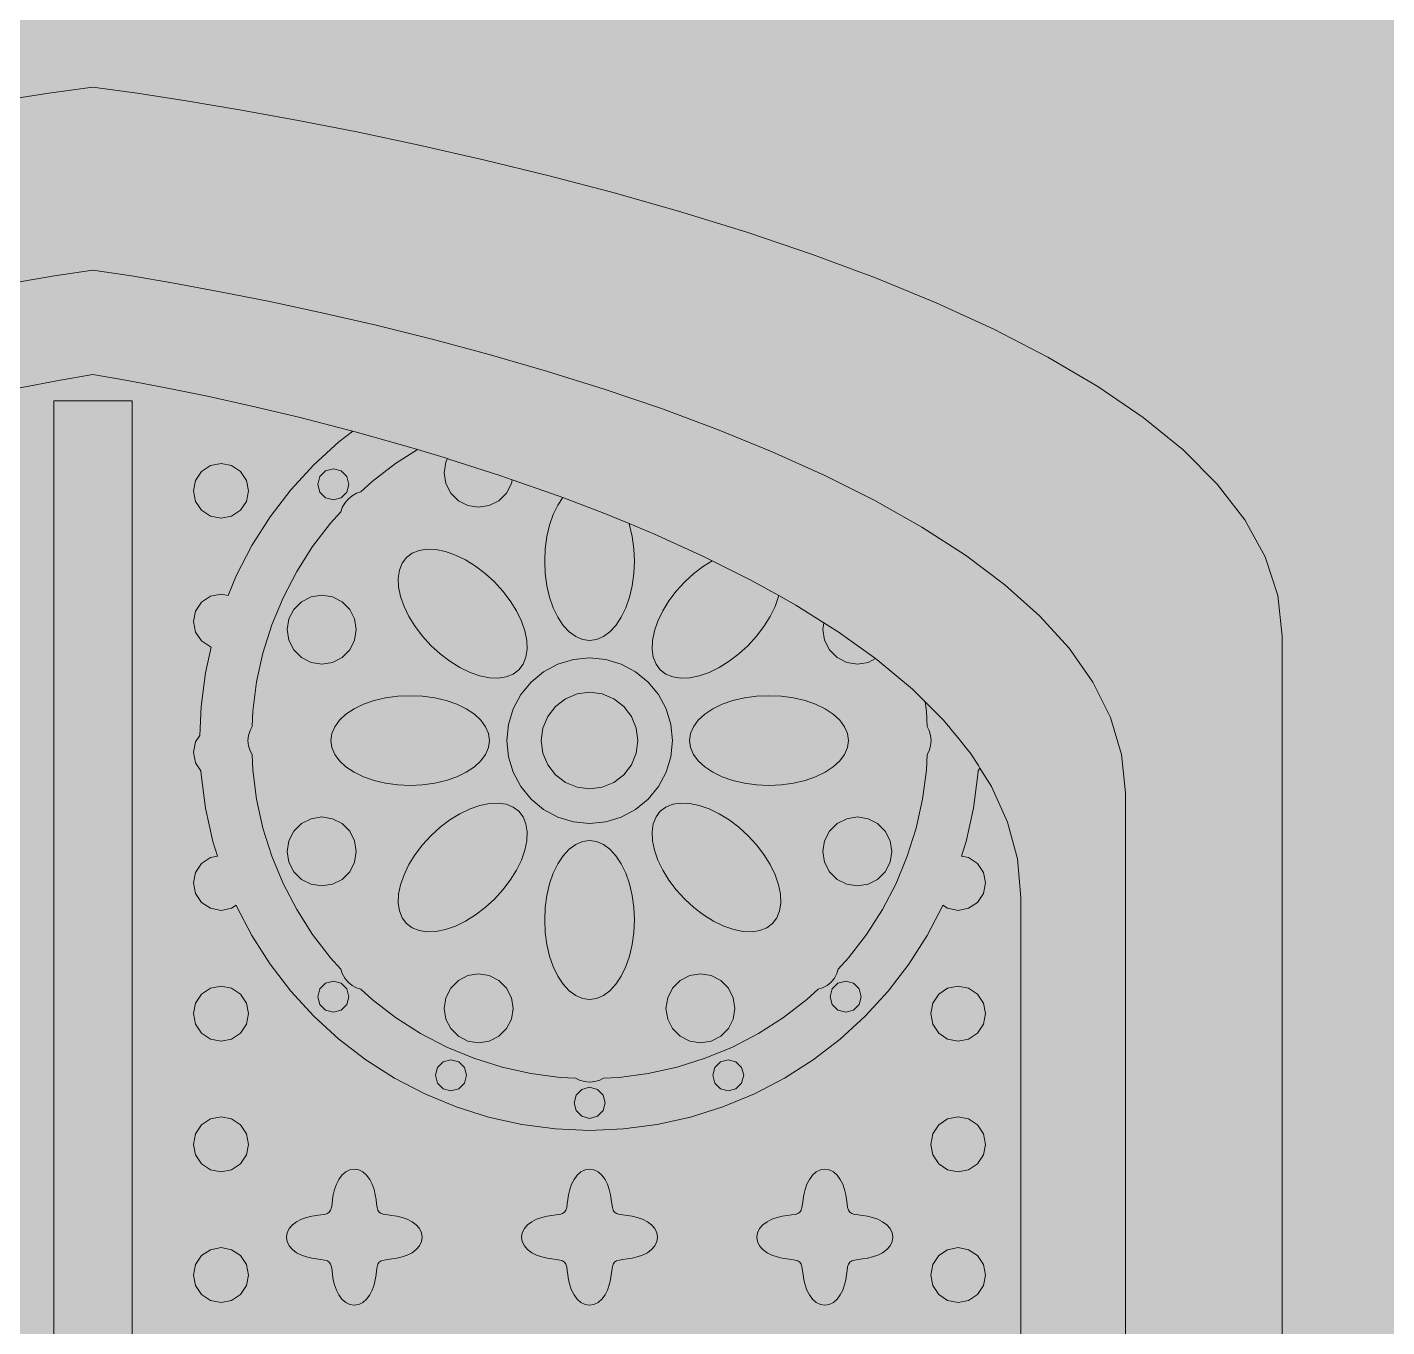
# Model space of a CAD drawing. Header units: millimetres. Extents: x -2412 to 16214, y -1176 to 12021.
# Drawn here: x 9450 to 10244, y 4955 to 5714 of the extents above; entities that cross this region are included whole.
import ezdxf

# ---------------------------------------------------------------- set-up
doc = ezdxf.new("R2010")
doc.units = ezdxf.units.MM
for name, color, linetype, lineweight, true_color in [('00_WHITE_BACKGROUND', 7, 'Continuous', 18, 0xffffff), ('01_STRUCTURE', 7, 'Continuous', 18, 0x000000), ('03_FRAMES_DOORS', 7, 'Continuous', 18, 0x000000), ('06_ORNAMENT', 7, 'Continuous', 18, 0x000000)]:
    doc.layers.add(name, color=color, linetype=linetype, lineweight=lineweight, true_color=true_color)

msp = doc.modelspace()

# ---------------------------------------------------------------- linework, layer by layer
at = {"layer": '00_WHITE_BACKGROUND', "lineweight": 18, "true_color": 0xffffff}
msp.add_solid([(-2412.2137, -1175.5725), (16213.7405, -1175.5725), (-2412.2137, 12015.2672), (16213.7405, 12015.2672)], dxfattribs=at)
at = {"layer": '01_STRUCTURE', "color": 7, "lineweight": 18, "true_color": 0x000000}
for points in [[(9488.5496, 5679.3893), (9514.3969, 5675.7863), (9543.084, 5671.374), (9574.2443, 5666.1374), (9607.542, 5660.0916), (9642.626, 5653.2214), (9679.145, 5645.5267), (9716.7481, 5636.9924), (9755.0992, 5627.6183), (9793.8168, 5617.3893), (9832.5802, 5606.3206), (9871.0382, 5594.3969), (9908.8244, 5581.6031), (9945.5878, 5567.9389), (9981.0076, 5553.4046), (10014.7023, 5538), (10046.3359, 5521.6947), (10075.5573, 5504.5038), (10102.0153, 5486.4275), (10125.374, 5467.4351)], [(10183.2061, 5358.7786), (10183.2061, 4473.2824), (10290.0763, 4473.2824)]]:
    msp.add_lwpolyline(points, dxfattribs=at)
at = {"layer": '03_FRAMES_DOORS', "color": 7, "lineweight": 18, "true_color": 0x000000}
for points in [[(9434.0153, 5671.374), (9462.7023, 5675.7863), (9488.5496, 5679.3893)], [(10091.6031, 4473.2824), (10091.6031, 5267.1756), (10089.3893, 5289.6336), (10082.9618, 5311.2061), (10072.6107, 5331.8931), (10058.6565, 5351.7099), (10041.3893, 5370.6565), (10021.1145, 5388.7328), (9998.1527, 5405.9695), (9972.7786, 5422.3359), (9945.313, 5437.8626), (9916.0611, 5452.5344), (9885.3282, 5466.3817), (9853.4046, 5479.3893), (9820.5954, 5491.5725), (9787.2214, 5502.9313), (9753.5573, 5513.4809), (9719.9389, 5523.2061), (9686.6565, 5532.1374), (9654.0153, 5540.2595), (9622.3053, 5547.6031), (9591.8473, 5554.1374), (9562.9466, 5559.8931), (9535.8931, 5564.8855), (9510.9924, 5569.084), (9488.5496, 5572.5191), (9466.1069, 5569.084), (9441.2061, 5564.8855)], [(9666.5954, 5471.0687), (9640.3206, 5478.3511), (9637.2519, 5479.1908), (9608.7634, 5486.5344), (9581.3893, 5493.0687), (9555.4046, 5498.8244), (9531.0992, 5503.8168), (9508.7176, 5508.0153), (9488.5496, 5511.4504), (9468.3817, 5508.0153), (9446, 5503.8168), (9421.6947, 5498.8244), (9395.7099, 5493.0687), (9368.3359, 5486.5344), (9339.8473, 5479.1908), (9336.7786, 5478.3511), (9310.5038, 5471.0687)], [(9511.4504, 4473.2824), (9511.4504, 5496.1832), (9465.6489, 5496.1832), (9465.6489, 4473.2824)], [(10125.374, 5467.4351), (10145.2519, 5447.542), (10161.3282, 5426.7328), (10173.2519, 5405.0076), (10180.6565, 5382.3511), (10183.2061, 5358.7786)], [(9762.9618, 5439.6031), (9756.9771, 5441.8626), (9733.3588, 5450.0916)], [(9872.7634, 5391.4656), (9850.3206, 5402.7176), (9845.145, 5405.313), (9816.458, 5418.3206), (9801.6641, 5424.4275), (9786.9618, 5430.5038)], [(9923.7405, 5361.2672), (9915.4962, 5366.458), (9899.0534, 5376.7939), (9889.0992, 5382.3511)], [(9988.1985, 5306.1832), (9988.1679, 5306.229), (9985.4046, 5309.5878), (9974.6718, 5320.2443), (9967.1908, 5327.6641), (9946.5496, 5344.9008), (9945.6336, 5345.5573)], [(9993.8473, 5299.2824), (9991.6489, 5301.9847), (9990.7023, 5303.1298), (9988.4733, 5305.8473), (9988.2901, 5306.0763)], [(10030.5344, 4473.2824), (10030.5344, 5206.1069), (10028.5496, 5228.5649), (10022.7634, 5250.1374), (10013.4656, 5270.8244), (10006.626, 5281.6489), (10005.7099, 5283.084), (10000.9313, 5290.6412), (9998.2748, 5293.8779)]]:
    msp.add_lwpolyline(points, dxfattribs=at)
at = {"layer": '06_ORNAMENT', "color": 7, "lineweight": 18, "true_color": 0x000000}
for points in [[(9640.3206, 5478.3511), (9632.2443, 5472.1527), (9617.6031, 5458.7328), (9604.1832, 5444.0916), (9592.0916, 5428.3206), (9581.4046, 5411.5725), (9572.2443, 5393.9542), (9567.4656, 5382.4427), (9563.3588, 5383.2519), (9557.2214, 5382.0305), (9552.0305, 5378.5649), (9548.5496, 5373.3588), (9547.3282, 5367.2214), (9548.5496, 5361.0992), (9552.0305, 5355.8931), (9557.2214, 5352.4122), (9557.6947, 5352.3206), (9554.3664, 5337.2519), (9551.771, 5317.5573), (9551.0382, 5300.7481), (9548.5496, 5297.0229), (9547.3282, 5290.8855), (9548.5496, 5284.7634), (9551.6641, 5280.0916), (9551.771, 5277.8626), (9554.3664, 5258.1679), (9558.6565, 5238.7634), (9561.3588, 5230.1832), (9557.2214, 5229.3588), (9552.0305, 5225.8931), (9548.5496, 5220.687), (9547.3282, 5214.5496), (9548.5496, 5208.4275), (9552.0305, 5203.2214), (9557.2214, 5199.7405), (9563.3588, 5198.5191), (9569.4962, 5199.7405), (9572.1985, 5201.5573), (9572.2443, 5201.4656), (9581.4046, 5183.8473), (9592.0916, 5167.0992), (9604.1832, 5151.3282), (9617.6031, 5136.687), (9632.2443, 5123.2672), (9648.0153, 5111.1756), (9664.7634, 5100.4885), (9682.3817, 5091.3282), (9700.7328, 5083.7252), (9719.6794, 5077.7405), (9739.084, 5073.4504), (9758.7786, 5070.855), (9778.626, 5069.9847), (9798.4733, 5070.855), (9818.1679, 5073.4504), (9837.5725, 5077.7405), (9856.5191, 5083.7252), (9874.8702, 5091.3282), (9892.4885, 5100.4885), (9909.2366, 5111.1756), (9925.0076, 5123.2672), (9939.6489, 5136.687), (9953.0687, 5151.3282), (9965.1603, 5167.0992), (9975.8473, 5183.8473), (9985.0076, 5201.4656), (9985.0534, 5201.5573), (9987.7557, 5199.7405), (9993.8931, 5198.5191), (10000.0305, 5199.7405), (10005.2214, 5203.2214), (10008.7023, 5208.4275), (10009.9237, 5214.5496), (10008.7023, 5220.687), (10005.2214, 5225.8931), (10000.0305, 5229.3588), (9995.8931, 5230.1832), (9998.5954, 5238.7634), (10002.8855, 5258.1679), (10005.4809, 5277.8626), (10005.5878, 5280.0916), (10006.626, 5281.6489)], [(9678.1221, 5467.6336), (9665.3435, 5459.4962), (9651.6794, 5449.0076), (9645.0229, 5442.9008), (9642.5649, 5442.1374), (9639.8779, 5440.687), (9637.5573, 5438.7786), (9635.6489, 5436.458), (9634.1985, 5433.771), (9633.4351, 5431.313), (9627.3282, 5424.6565), (9616.8397, 5410.9924), (9607.5878, 5396.458), (9599.6336, 5381.1756), (9593.0382, 5365.2519), (9587.8626, 5348.8244), (9584.1374, 5332), (9581.8779, 5314.916), (9581.4809, 5305.8931), (9580.3053, 5303.6336), (9579.4198, 5300.7023), (9579.1145, 5297.7099), (9579.4198, 5294.7176), (9580.3053, 5291.7863), (9581.4809, 5289.5267), (9581.8779, 5280.5038), (9584.1374, 5263.4198), (9587.8626, 5246.5954), (9593.0382, 5230.1679), (9599.6336, 5214.2443), (9607.5878, 5198.9618), (9616.8397, 5184.4275), (9627.3282, 5170.7634), (9633.4351, 5164.1069), (9634.1985, 5161.6489), (9635.6489, 5158.9618), (9637.5573, 5156.6412), (9639.8779, 5154.7328), (9642.5649, 5153.2824), (9645.0229, 5152.5191), (9651.6794, 5146.4122), (9665.3435, 5135.9237), (9679.8779, 5126.6718), (9695.1603, 5118.7176), (9711.084, 5112.1221), (9727.5115, 5106.9466), (9744.3359, 5103.2214), (9761.4198, 5100.9618), (9770.4427, 5100.5649), (9772.7023, 5099.3893), (9775.6336, 5098.4885), (9778.626, 5098.1985), (9781.6183, 5098.4885), (9784.5496, 5099.3893), (9786.8092, 5100.5649), (9795.8321, 5100.9618), (9812.916, 5103.2214), (9829.7405, 5106.9466), (9846.1679, 5112.1221), (9862.0916, 5118.7176), (9877.374, 5126.6718), (9891.9084, 5135.9237), (9905.5725, 5146.4122), (9912.229, 5152.5191), (9914.687, 5153.2824), (9917.374, 5154.7328), (9919.6947, 5156.6412), (9921.6031, 5158.9618), (9923.0534, 5161.6489), (9923.8168, 5164.1069), (9929.9237, 5170.7634), (9940.4122, 5184.4275), (9949.6641, 5198.9618), (9957.6183, 5214.2443), (9964.2137, 5230.1679), (9969.3893, 5246.5954), (9973.1145, 5263.4198), (9975.374, 5280.5038), (9975.771, 5289.5267), (9976.9466, 5291.7863), (9977.8473, 5294.7176), (9978.1374, 5297.7099), (9977.8473, 5300.7023), (9976.9466, 5303.6336), (9975.771, 5305.8931), (9975.374, 5314.916), (9974.6718, 5320.2443)], [(9678.1221, 5467.6336), (9666.5954, 5471.0687)], [(9695.7252, 5462.3817), (9678.1221, 5467.6336)], [(9786.9618, 5430.5038), (9762.9618, 5439.6031), (9760.1069, 5435.2824), (9757.4351, 5429.7557), (9755.2824, 5423.542), (9753.7099, 5416.8244), (9752.7481, 5409.7557), (9752.4275, 5402.5038), (9752.7481, 5395.2519), (9753.7099, 5388.1832), (9755.2824, 5381.4656), (9757.4351, 5375.2519), (9760.1069, 5369.7252), (9763.2214, 5365.0076), (9766.7328, 5361.2061), (9770.5344, 5358.4275), (9774.5344, 5356.7176), (9778.626, 5356.1527), (9782.7176, 5356.7176), (9786.7176, 5358.4275), (9790.5191, 5361.2061), (9794.0305, 5365.0076), (9797.145, 5369.7252), (9799.8168, 5375.2519), (9801.9695, 5381.4656), (9803.542, 5388.1832), (9804.5038, 5395.2519), (9804.8244, 5402.5038), (9804.5038, 5409.7557), (9803.542, 5416.8244), (9801.9695, 5423.542), (9801.6641, 5424.4275)], [(9850.3206, 5402.7176), (9845.2366, 5399.5573), (9839.5573, 5395.2366), (9834.1985, 5390.3359), (9829.2977, 5384.9771), (9824.9771, 5379.2977), (9821.3435, 5373.4351), (9818.4733, 5367.5267), (9816.458, 5361.7405), (9815.3282, 5356.1832), (9815.1145, 5351.0229), (9815.8321, 5346.3664), (9817.4504, 5342.3359), (9819.9542, 5339.0382), (9823.2519, 5336.5344), (9827.2824, 5334.916), (9831.9389, 5334.1985), (9837.0992, 5334.4122), (9842.6565, 5335.542), (9848.4427, 5337.5573), (9854.3511, 5340.4275), (9860.2137, 5344.0611), (9865.8931, 5348.3817), (9871.2519, 5353.2824), (9876.1527, 5358.6412), (9880.4733, 5364.3206), (9884.1069, 5370.1832), (9886.9771, 5376.0916), (9889.0076, 5381.8931), (9889.0992, 5382.3511), (9872.7634, 5391.4656)], [(9915.4962, 5366.458), (9914.8702, 5362.4885), (9915.8626, 5356.2595), (9918.7176, 5350.6412), (9923.1756, 5346.1832), (9928.7939, 5343.3282), (9935.0229, 5342.3359), (9941.2519, 5343.3282), (9945.6336, 5345.5573), (9923.7405, 5361.2672)], [(9988.2901, 5306.0763), (9988.229, 5306.1527), (9988.1985, 5306.1832)], [(9998.2748, 5293.8779), (9993.8473, 5299.2824)]]:
    msp.add_lwpolyline(points, dxfattribs=at)
for points in [[(9547.3282, 5443.5573), (9548.5496, 5437.4351), (9552.0305, 5432.229), (9557.2214, 5428.7481), (9563.3588, 5427.5267), (9569.4962, 5428.7481), (9574.687, 5432.229), (9578.1679, 5437.4351), (9579.3893, 5443.5573), (9578.1679, 5449.6947), (9574.687, 5454.9008), (9569.4962, 5458.3664), (9563.3588, 5459.5878), (9557.2214, 5458.3664), (9552.0305, 5454.9008), (9548.5496, 5449.6947)], [(9619.9389, 5447.3282), (9621.145, 5442.7939), (9624.4733, 5439.4809), (9629.0076, 5438.2595), (9633.542, 5439.4809), (9636.855, 5442.7939), (9638.0763, 5447.3282), (9636.855, 5451.8626), (9633.542, 5455.1908), (9629.0076, 5456.3969), (9624.4733, 5455.1908), (9621.145, 5451.8626)], [(9695.7252, 5462.3817), (9694.6718, 5460.3359), (9693.6947, 5454.1069), (9694.6718, 5447.8779), (9697.542, 5442.2595), (9702, 5437.8015), (9707.6183, 5434.9466), (9713.8473, 5433.9542), (9720.0763, 5434.9466), (9725.6947, 5437.8015), (9730.1527, 5442.2595), (9733.0076, 5447.8779), (9733.3588, 5450.0916), (9726.7328, 5452.4122), (9696.5038, 5462.1374)], [(9666.916, 5392.5954), (9667.1145, 5387.4351), (9668.2443, 5381.8931), (9670.2748, 5376.0916), (9673.145, 5370.1832), (9676.7786, 5364.3206), (9681.0992, 5358.6412), (9686, 5353.2824), (9691.3588, 5348.3817), (9697.0382, 5344.0611), (9702.9008, 5340.4275), (9708.8092, 5337.5573), (9714.5954, 5335.542), (9720.1527, 5334.4122), (9725.313, 5334.1985), (9729.9695, 5334.916), (9734, 5336.5344), (9737.2977, 5339.0382), (9739.8015, 5342.3359), (9741.4198, 5346.3664), (9742.1374, 5351.0229), (9741.9237, 5356.1832), (9740.7939, 5361.7405), (9738.7786, 5367.5267), (9735.9084, 5373.4351), (9732.2748, 5379.2977), (9727.9542, 5384.9771), (9723.0534, 5390.3359), (9717.6947, 5395.2366), (9712.0153, 5399.5573), (9706.1527, 5403.1908), (9700.2443, 5406.0611), (9694.4427, 5408.0916), (9688.9008, 5409.2214), (9683.7405, 5409.4198), (9679.084, 5408.7023), (9675.0534, 5407.084), (9671.7557, 5404.5802), (9669.2519, 5401.2824), (9667.6336, 5397.2519)], [(9602.0763, 5362.4885), (9603.0687, 5356.2595), (9605.9237, 5350.6412), (9610.3817, 5346.1832), (9616, 5343.3282), (9622.229, 5342.3359), (9628.458, 5343.3282), (9634.0763, 5346.1832), (9638.5344, 5350.6412), (9641.3893, 5356.2595), (9642.3817, 5362.4885), (9641.3893, 5368.7176), (9638.5344, 5374.3359), (9634.0763, 5378.7939), (9628.458, 5381.6641), (9622.229, 5382.6412), (9616, 5381.6641), (9610.3817, 5378.7939), (9605.9237, 5374.3359), (9603.0687, 5368.7176)], [(9730.2595, 5297.7099), (9731.1908, 5288.2748), (9733.9389, 5279.2061), (9738.4122, 5270.8397), (9744.4275, 5263.5115), (9751.7557, 5257.4962), (9760.1221, 5253.0229), (9769.1908, 5250.2748), (9778.626, 5249.3435), (9788.0611, 5250.2748), (9797.1298, 5253.0229), (9805.4962, 5257.4962), (9812.8244, 5263.5115), (9818.8397, 5270.8397), (9823.313, 5279.2061), (9826.0611, 5288.2748), (9826.9924, 5297.7099), (9826.0611, 5307.145), (9823.313, 5316.2137), (9818.8397, 5324.5802), (9812.8244, 5331.9084), (9805.4962, 5337.9237), (9797.1298, 5342.3969), (9788.0611, 5345.145), (9778.626, 5346.0763), (9769.1908, 5345.145), (9760.1221, 5342.3969), (9751.7557, 5337.9237), (9744.4275, 5331.9084), (9738.4122, 5324.5802), (9733.9389, 5316.2137), (9731.1908, 5307.145)], [(9627.4809, 5297.7099), (9628.0458, 5293.6183), (9629.7557, 5289.6183), (9632.5344, 5285.8168), (9636.3359, 5282.3053), (9641.0534, 5279.1908), (9646.5802, 5276.5191), (9652.7939, 5274.3664), (9659.5115, 5272.7939), (9666.5802, 5271.8321), (9673.8321, 5271.5115), (9681.084, 5271.8321), (9688.1527, 5272.7939), (9694.8702, 5274.3664), (9701.084, 5276.5191), (9706.6107, 5279.1908), (9711.3282, 5282.3053), (9715.1298, 5285.8168), (9717.9084, 5289.6183), (9719.6183, 5293.6183), (9720.1832, 5297.7099), (9719.6183, 5301.8015), (9717.9084, 5305.8015), (9715.1298, 5309.6031), (9711.3282, 5313.1145), (9706.6107, 5316.229), (9701.084, 5318.9008), (9694.8702, 5321.0534), (9688.1527, 5322.626), (9681.084, 5323.5878), (9673.8321, 5323.9084), (9666.5802, 5323.5878), (9659.5115, 5322.626), (9652.7939, 5321.0534), (9646.5802, 5318.9008), (9641.0534, 5316.229), (9636.3359, 5313.1145), (9632.5344, 5309.6031), (9629.7557, 5305.8015), (9628.0458, 5301.8015)], [(9750.4122, 5297.7099), (9751.374, 5290.4122), (9754.1985, 5283.6031), (9758.6718, 5277.7557), (9764.5191, 5273.2824), (9771.3282, 5270.458), (9778.626, 5269.4962), (9785.9237, 5270.458), (9792.7328, 5273.2824), (9798.5802, 5277.7557), (9803.0534, 5283.6031), (9805.8779, 5290.4122), (9806.8397, 5297.7099), (9805.8779, 5305.0076), (9803.0534, 5311.8168), (9798.5802, 5317.6641), (9792.7328, 5322.1374), (9785.9237, 5324.9618), (9778.626, 5325.9237), (9771.3282, 5324.9618), (9764.5191, 5322.1374), (9758.6718, 5317.6641), (9754.1985, 5311.8168), (9751.374, 5305.0076)], [(9837.0687, 5297.7099), (9837.6336, 5293.6183), (9839.3435, 5289.6183), (9842.1221, 5285.8168), (9845.9237, 5282.3053), (9850.6412, 5279.1908), (9856.1679, 5276.5191), (9862.3817, 5274.3664), (9869.0992, 5272.7939), (9876.1679, 5271.8321), (9883.4198, 5271.5115), (9890.6718, 5271.8321), (9897.7405, 5272.7939), (9904.458, 5274.3664), (9910.6718, 5276.5191), (9916.1985, 5279.1908), (9920.916, 5282.3053), (9924.7176, 5285.8168), (9927.4962, 5289.6183), (9929.2061, 5293.6183), (9929.771, 5297.7099), (9929.2061, 5301.8015), (9927.4962, 5305.8015), (9924.7176, 5309.6031), (9920.916, 5313.1145), (9916.1985, 5316.229), (9910.6718, 5318.9008), (9904.458, 5321.0534), (9897.7405, 5322.626), (9890.6718, 5323.5878), (9883.4198, 5323.9084), (9876.1679, 5323.5878), (9869.0992, 5322.626), (9862.3817, 5321.0534), (9856.1679, 5318.9008), (9850.6412, 5316.229), (9845.9237, 5313.1145), (9842.1221, 5309.6031), (9839.3435, 5305.8015), (9837.6336, 5301.8015)], [(9666.916, 5202.8092), (9667.6336, 5198.1679), (9669.2519, 5194.1374), (9671.7557, 5190.8397), (9675.0534, 5188.3359), (9679.084, 5186.7176), (9683.7405, 5186), (9688.9008, 5186.1985), (9694.4427, 5187.3282), (9700.2443, 5189.3588), (9706.1527, 5192.229), (9712.0153, 5195.8626), (9717.6947, 5200.1832), (9723.0534, 5205.084), (9727.9542, 5210.4427), (9732.2748, 5216.1221), (9735.9084, 5221.9847), (9738.7786, 5227.8931), (9740.7939, 5233.6794), (9741.9237, 5239.2366), (9742.1374, 5244.3969), (9741.4198, 5249.0534), (9739.8015, 5253.084), (9737.2977, 5256.3817), (9734, 5258.8855), (9729.9695, 5260.5038), (9725.313, 5261.2214), (9720.1527, 5261.0076), (9714.5954, 5259.8779), (9708.8092, 5257.8626), (9702.9008, 5254.9924), (9697.0382, 5251.3588), (9691.3588, 5247.0382), (9686, 5242.1374), (9681.0992, 5236.7786), (9676.7786, 5231.0992), (9673.145, 5225.2366), (9670.2748, 5219.3282), (9668.2443, 5213.5267), (9667.1145, 5207.9847)], [(9815.1145, 5244.3969), (9815.3282, 5239.2366), (9816.458, 5233.6794), (9818.4733, 5227.8931), (9821.3435, 5221.9847), (9824.9771, 5216.1221), (9829.2977, 5210.4427), (9834.1985, 5205.084), (9839.5573, 5200.1832), (9845.2366, 5195.8626), (9851.0992, 5192.229), (9857.0076, 5189.3588), (9862.8092, 5187.3282), (9868.3511, 5186.1985), (9873.5267, 5186), (9878.1679, 5186.7176), (9882.1985, 5188.3359), (9885.4962, 5190.8397), (9888, 5194.1374), (9889.6183, 5198.1679), (9890.3359, 5202.8092), (9890.1374, 5207.9847), (9889.0076, 5213.5267), (9886.9771, 5219.3282), (9884.1069, 5225.2366), (9880.4733, 5231.0992), (9876.1527, 5236.7786), (9871.2519, 5242.1374), (9865.8931, 5247.0382), (9860.2137, 5251.3588), (9854.3511, 5254.9924), (9848.4427, 5257.8626), (9842.6565, 5259.8779), (9837.0992, 5261.0076), (9831.9389, 5261.2214), (9827.2824, 5260.5038), (9823.2519, 5258.8855), (9819.9542, 5256.3817), (9817.4504, 5253.084), (9815.8321, 5249.0534)], [(9602.0763, 5232.9313), (9603.0687, 5226.7023), (9605.9237, 5221.084), (9610.3817, 5216.626), (9616, 5213.7557), (9622.229, 5212.7786), (9628.458, 5213.7557), (9634.0763, 5216.626), (9638.5344, 5221.084), (9641.3893, 5226.7023), (9642.3817, 5232.9313), (9641.3893, 5239.1603), (9638.5344, 5244.7786), (9634.0763, 5249.2366), (9628.458, 5252.0916), (9622.229, 5253.084), (9616, 5252.0916), (9610.3817, 5249.2366), (9605.9237, 5244.7786), (9603.0687, 5239.1603)], [(9914.8702, 5232.9313), (9915.8626, 5226.7023), (9918.7176, 5221.084), (9923.1756, 5216.626), (9928.7939, 5213.7557), (9935.0229, 5212.7786), (9941.2519, 5213.7557), (9946.8702, 5216.626), (9951.3282, 5221.084), (9954.1832, 5226.7023), (9955.1756, 5232.9313), (9954.1832, 5239.1603), (9951.3282, 5244.7786), (9946.8702, 5249.2366), (9941.2519, 5252.0916), (9935.0229, 5253.084), (9928.7939, 5252.0916), (9923.1756, 5249.2366), (9918.7176, 5244.7786), (9915.8626, 5239.1603)], [(9752.4275, 5192.916), (9752.7481, 5185.6641), (9753.7099, 5178.5954), (9755.2824, 5171.8779), (9757.4351, 5165.6641), (9760.1069, 5160.1374), (9763.2214, 5155.4198), (9766.7328, 5151.6183), (9770.5344, 5148.8397), (9774.5344, 5147.1298), (9778.626, 5146.5649), (9782.7176, 5147.1298), (9786.7176, 5148.8397), (9790.5191, 5151.6183), (9794.0305, 5155.4198), (9797.145, 5160.1374), (9799.8168, 5165.6641), (9801.9695, 5171.8779), (9803.542, 5178.5954), (9804.5038, 5185.6641), (9804.8244, 5192.916), (9804.5038, 5200.1679), (9803.542, 5207.2366), (9801.9695, 5213.9542), (9799.8168, 5220.1679), (9797.145, 5225.6947), (9794.0305, 5230.4122), (9790.5191, 5234.2137), (9786.7176, 5236.9924), (9782.7176, 5238.7023), (9778.626, 5239.2672), (9774.5344, 5238.7023), (9770.5344, 5236.9924), (9766.7328, 5234.2137), (9763.2214, 5230.4122), (9760.1069, 5225.6947), (9757.4351, 5220.1679), (9755.2824, 5213.9542), (9753.7099, 5207.2366), (9752.7481, 5200.1679)], [(9547.3282, 5138.2137), (9548.5496, 5132.0916), (9552.0305, 5126.8855), (9557.2214, 5123.4046), (9563.3588, 5122.1832), (9569.4962, 5123.4046), (9574.687, 5126.8855), (9578.1679, 5132.0916), (9579.3893, 5138.2137), (9578.1679, 5144.3511), (9574.687, 5149.5573), (9569.4962, 5153.0229), (9563.3588, 5154.2443), (9557.2214, 5153.0229), (9552.0305, 5149.5573), (9548.5496, 5144.3511)], [(9619.9389, 5148.0763), (9621.145, 5143.542), (9624.4733, 5140.229), (9629.0076, 5139.0076), (9633.542, 5140.229), (9636.855, 5143.542), (9638.0763, 5148.0763), (9636.855, 5152.6107), (9633.542, 5155.9389), (9629.0076, 5157.145), (9624.4733, 5155.9389), (9621.145, 5152.6107)], [(9693.6947, 5141.313), (9694.6718, 5135.084), (9697.542, 5129.4656), (9702, 5125.0076), (9707.6183, 5122.1527), (9713.8473, 5121.1603), (9720.0763, 5122.1527), (9725.6947, 5125.0076), (9730.1527, 5129.4656), (9733.0076, 5135.084), (9734, 5141.313), (9733.0076, 5147.542), (9730.1527, 5153.1603), (9725.6947, 5157.6183), (9720.0763, 5160.4733), (9713.8473, 5161.4656), (9707.6183, 5160.4733), (9702, 5157.6183), (9697.542, 5153.1603), (9694.6718, 5147.542)], [(9823.2519, 5141.313), (9824.2443, 5135.084), (9827.0992, 5129.4656), (9831.5573, 5125.0076), (9837.1756, 5122.1527), (9843.4046, 5121.1603), (9849.6336, 5122.1527), (9855.2519, 5125.0076), (9859.7099, 5129.4656), (9862.5802, 5135.084), (9863.5573, 5141.313), (9862.5802, 5147.542), (9859.7099, 5153.1603), (9855.2519, 5157.6183), (9849.6336, 5160.4733), (9843.4046, 5161.4656), (9837.1756, 5160.4733), (9831.5573, 5157.6183), (9827.0992, 5153.1603), (9824.2443, 5147.542)], [(9919.1908, 5148.0763), (9920.3969, 5143.542), (9923.7252, 5140.229), (9928.2595, 5139.0076), (9932.7939, 5140.229), (9936.1069, 5143.542), (9937.3282, 5148.0763), (9936.1069, 5152.6107), (9932.7939, 5155.9389), (9928.2595, 5157.145), (9923.7252, 5155.9389), (9920.3969, 5152.6107)], [(9977.8626, 5138.2137), (9979.084, 5132.0916), (9982.5649, 5126.8855), (9987.7557, 5123.4046), (9993.8931, 5122.1832), (10000.0305, 5123.4046), (10005.2214, 5126.8855), (10008.7023, 5132.0916), (10009.9237, 5138.2137), (10008.7023, 5144.3511), (10005.2214, 5149.5573), (10000.0305, 5153.0229), (9993.8931, 5154.2443), (9987.7557, 5153.0229), (9982.5649, 5149.5573), (9979.084, 5144.3511)], [(9688.5802, 5102.2137), (9689.8015, 5097.6794), (9693.1145, 5094.3664), (9697.6489, 5093.145), (9702.1832, 5094.3664), (9705.4962, 5097.6794), (9706.7176, 5102.2137), (9705.4962, 5106.7481), (9702.1832, 5110.0611), (9697.6489, 5111.2824), (9693.1145, 5110.0611), (9689.8015, 5106.7481)], [(9850.5344, 5102.2137), (9851.7557, 5097.6794), (9855.0687, 5094.3664), (9859.6031, 5093.145), (9864.1374, 5094.3664), (9867.4504, 5097.6794), (9868.6718, 5102.2137), (9867.4504, 5106.7481), (9864.1374, 5110.0611), (9859.6031, 5111.2824), (9855.0687, 5110.0611), (9851.7557, 5106.7481)], [(9769.5573, 5086.1069), (9770.7786, 5081.5725), (9774.0916, 5078.2595), (9778.626, 5077.0382), (9783.1603, 5078.2595), (9786.4733, 5081.5725), (9787.6947, 5086.1069), (9786.4733, 5090.6412), (9783.1603, 5093.9542), (9778.626, 5095.1756), (9774.0916, 5093.9542), (9770.7786, 5090.6412)], [(9547.3282, 5061.8779), (9548.5496, 5055.7557), (9552.0305, 5050.5496), (9557.2214, 5047.0687), (9563.3588, 5045.8473), (9569.4962, 5047.0687), (9574.687, 5050.5496), (9578.1679, 5055.7557), (9579.3893, 5061.8779), (9578.1679, 5068.0153), (9574.687, 5073.2214), (9569.4962, 5076.687), (9563.3588, 5077.9084), (9557.2214, 5076.687), (9552.0305, 5073.2214), (9548.5496, 5068.0153)], [(9977.8626, 5061.8779), (9979.084, 5055.7557), (9982.5649, 5050.5496), (9987.7557, 5047.0687), (9993.8931, 5045.8473), (10000.0305, 5047.0687), (10005.2214, 5050.5496), (10008.7023, 5055.7557), (10009.9237, 5061.8779), (10008.7023, 5068.0153), (10005.2214, 5073.2214), (10000.0305, 5076.687), (9993.8931, 5077.9084), (9987.7557, 5076.687), (9982.5649, 5073.2214), (9979.084, 5068.0153)], [(9601.5267, 5007.6336), (9601.9389, 5005.0534), (9603.1298, 5002.626), (9605.0229, 5000.4275), (9607.4809, 4998.5954), (9610.3206, 4997.145), (9613.3435, 4996.0916), (9616.3817, 4995.374), (9619.2214, 4994.9313), (9621.7405, 4994.6107), (9623.8321, 4994.2901), (9625.4656, 4993.8168), (9626.626, 4993.0382), (9627.4046, 4991.8779), (9627.8779, 4990.2443), (9628.1985, 4988.1527), (9628.5191, 4985.6336), (9628.9618, 4982.7939), (9629.6794, 4979.7557), (9630.7328, 4976.7328), (9632.1832, 4973.8931), (9634.0153, 4971.4351), (9636.2137, 4969.542), (9638.6412, 4968.3511), (9641.2214, 4967.9389), (9643.8015, 4968.3511), (9646.229, 4969.542), (9648.4275, 4971.4351), (9650.2595, 4973.8931), (9651.7099, 4976.7328), (9652.7634, 4979.7557), (9653.4809, 4982.7939), (9653.9237, 4985.6336), (9654.2443, 4988.1527), (9654.5649, 4990.2443), (9655.0382, 4991.8779), (9655.8168, 4993.0382), (9656.9771, 4993.8168), (9658.6107, 4994.2901), (9660.7023, 4994.6107), (9663.2214, 4994.9313), (9666.0611, 4995.374), (9669.0992, 4996.0916), (9672.1221, 4997.145), (9674.9618, 4998.5954), (9677.4198, 5000.4275), (9679.313, 5002.626), (9680.5038, 5005.0534), (9680.916, 5007.6336), (9680.5038, 5010.2137), (9679.313, 5012.6412), (9677.4198, 5014.8397), (9674.9618, 5016.6718), (9672.1221, 5018.1221), (9669.0992, 5019.1756), (9666.0611, 5019.8931), (9663.2214, 5020.3359), (9660.7023, 5020.6565), (9658.6107, 5020.9771), (9656.9771, 5021.4504), (9655.8168, 5022.229), (9655.0382, 5023.3893), (9654.5649, 5025.0229), (9654.2443, 5027.1145), (9653.9237, 5029.6336), (9653.4809, 5032.4733), (9652.7634, 5035.5115), (9651.7099, 5038.5344), (9650.2595, 5041.374), (9648.4275, 5043.8321), (9646.229, 5045.7252), (9643.8015, 5046.916), (9641.2214, 5047.3282), (9638.6412, 5046.916), (9636.2137, 5045.7252), (9634.0153, 5043.8321), (9632.1832, 5041.374), (9630.7328, 5038.5344), (9629.6794, 5035.5115), (9628.9618, 5032.4733), (9628.5191, 5029.6336), (9628.1985, 5027.1145), (9627.8779, 5025.0229), (9627.4046, 5023.3893), (9626.626, 5022.229), (9625.4656, 5021.4504), (9623.8321, 5020.9771), (9621.7405, 5020.6565), (9619.2214, 5020.3359), (9616.3817, 5019.8931), (9613.3435, 5019.1756), (9610.3206, 5018.1221), (9607.4809, 5016.6718), (9605.0229, 5014.8397), (9603.1298, 5012.6412), (9601.9389, 5010.2137)], [(9738.9313, 5007.6336), (9739.3435, 5005.0534), (9740.5344, 5002.626), (9742.4275, 5000.4275), (9744.8855, 4998.5954), (9747.7252, 4997.145), (9750.7481, 4996.0916), (9753.7863, 4995.374), (9756.626, 4994.9313), (9759.145, 4994.6107), (9761.2366, 4994.2901), (9762.8702, 4993.8168), (9764.0305, 4993.0382), (9764.8092, 4991.8779), (9765.2824, 4990.2443), (9765.6031, 4988.1527), (9765.9237, 4985.6336), (9766.3664, 4982.7939), (9767.084, 4979.7557), (9768.1374, 4976.7328), (9769.5878, 4973.8931), (9771.4198, 4971.4351), (9773.6183, 4969.542), (9776.0458, 4968.3511), (9778.626, 4967.9389), (9781.2061, 4968.3511), (9783.6336, 4969.542), (9785.8321, 4971.4351), (9787.6641, 4973.8931), (9789.1145, 4976.7328), (9790.1679, 4979.7557), (9790.8855, 4982.7939), (9791.3282, 4985.6336), (9791.6489, 4988.1527), (9791.9695, 4990.2443), (9792.4427, 4991.8779), (9793.2214, 4993.0382), (9794.3817, 4993.8168), (9796.0153, 4994.2901), (9798.1069, 4994.6107), (9800.626, 4994.9313), (9803.4656, 4995.374), (9806.5038, 4996.0916), (9809.5267, 4997.145), (9812.3664, 4998.5954), (9814.8244, 5000.4275), (9816.7176, 5002.626), (9817.9084, 5005.0534), (9818.3206, 5007.6336), (9817.9084, 5010.2137), (9816.7176, 5012.6412), (9814.8244, 5014.8397), (9812.3664, 5016.6718), (9809.5267, 5018.1221), (9806.5038, 5019.1756), (9803.4656, 5019.8931), (9800.626, 5020.3359), (9798.1069, 5020.6565), (9796.0153, 5020.9771), (9794.3817, 5021.4504), (9793.2214, 5022.229), (9792.4427, 5023.3893), (9791.9695, 5025.0229), (9791.6489, 5027.1145), (9791.3282, 5029.6336), (9790.8855, 5032.4733), (9790.1679, 5035.5115), (9789.1145, 5038.5344), (9787.6641, 5041.374), (9785.8321, 5043.8321), (9783.6336, 5045.7252), (9781.2061, 5046.916), (9778.626, 5047.3282), (9776.0458, 5046.916), (9773.6183, 5045.7252), (9771.4198, 5043.8321), (9769.5878, 5041.374), (9768.1374, 5038.5344), (9767.084, 5035.5115), (9766.3664, 5032.4733), (9765.9237, 5029.6336), (9765.6031, 5027.1145), (9765.2824, 5025.0229), (9764.8092, 5023.3893), (9764.0305, 5022.229), (9762.8702, 5021.4504), (9761.2366, 5020.9771), (9759.145, 5020.6565), (9756.626, 5020.3359), (9753.7863, 5019.8931), (9750.7481, 5019.1756), (9747.7252, 5018.1221), (9744.8855, 5016.6718), (9742.4275, 5014.8397), (9740.5344, 5012.6412), (9739.3435, 5010.2137)], [(9876.3359, 5007.6336), (9876.7481, 5005.0534), (9877.9389, 5002.626), (9879.8321, 5000.4275), (9882.2901, 4998.5954), (9885.1298, 4997.145), (9888.1527, 4996.0916), (9891.1908, 4995.374), (9894.0305, 4994.9313), (9896.5496, 4994.6107), (9898.6412, 4994.2901), (9900.2748, 4993.8168), (9901.4351, 4993.0382), (9902.2137, 4991.8779), (9902.687, 4990.2443), (9903.0076, 4988.1527), (9903.3282, 4985.6336), (9903.771, 4982.7939), (9904.4885, 4979.7557), (9905.542, 4976.7328), (9906.9924, 4973.8931), (9908.8244, 4971.4351), (9911.0229, 4969.542), (9913.4504, 4968.3511), (9916.0305, 4967.9389), (9918.6107, 4968.3511), (9921.0382, 4969.542), (9923.2366, 4971.4351), (9925.0687, 4973.8931), (9926.5191, 4976.7328), (9927.5725, 4979.7557), (9928.2901, 4982.7939), (9928.7328, 4985.6336), (9929.0534, 4988.1527), (9929.374, 4990.2443), (9929.8473, 4991.8779), (9930.626, 4993.0382), (9931.7863, 4993.8168), (9933.4198, 4994.2901), (9935.5115, 4994.6107), (9938.0305, 4994.9313), (9940.8702, 4995.374), (9943.9084, 4996.0916), (9946.9313, 4997.145), (9949.771, 4998.5954), (9952.229, 5000.4275), (9954.1221, 5002.626), (9955.313, 5005.0534), (9955.7252, 5007.6336), (9955.313, 5010.2137), (9954.1221, 5012.6412), (9952.229, 5014.8397), (9949.771, 5016.6718), (9946.9313, 5018.1221), (9943.9084, 5019.1756), (9940.8702, 5019.8931), (9938.0305, 5020.3359), (9935.5115, 5020.6565), (9933.4198, 5020.9771), (9931.7863, 5021.4504), (9930.626, 5022.229), (9929.8473, 5023.3893), (9929.374, 5025.0229), (9929.0534, 5027.1145), (9928.7328, 5029.6336), (9928.2901, 5032.4733), (9927.5725, 5035.5115), (9926.5191, 5038.5344), (9925.0687, 5041.374), (9923.2366, 5043.8321), (9921.0382, 5045.7252), (9918.6107, 5046.916), (9916.0305, 5047.3282), (9913.4504, 5046.916), (9911.0229, 5045.7252), (9908.8244, 5043.8321), (9906.9924, 5041.374), (9905.542, 5038.5344), (9904.4885, 5035.5115), (9903.771, 5032.4733), (9903.3282, 5029.6336), (9903.0076, 5027.1145), (9902.687, 5025.0229), (9902.2137, 5023.3893), (9901.4351, 5022.229), (9900.2748, 5021.4504), (9898.6412, 5020.9771), (9896.5496, 5020.6565), (9894.0305, 5020.3359), (9891.1908, 5019.8931), (9888.1527, 5019.1756), (9885.1298, 5018.1221), (9882.2901, 5016.6718), (9879.8321, 5014.8397), (9877.9389, 5012.6412), (9876.7481, 5010.2137)], [(9547.3282, 4985.542), (9548.5496, 4979.4198), (9552.0305, 4974.2137), (9557.2214, 4970.7328), (9563.3588, 4969.5115), (9569.4962, 4970.7328), (9574.687, 4974.2137), (9578.1679, 4979.4198), (9579.3893, 4985.542), (9578.1679, 4991.6794), (9574.687, 4996.8855), (9569.4962, 5000.3511), (9563.3588, 5001.5725), (9557.2214, 5000.3511), (9552.0305, 4996.8855), (9548.5496, 4991.6794)], [(9977.8626, 4985.542), (9979.084, 4979.4198), (9982.5649, 4974.2137), (9987.7557, 4970.7328), (9993.8931, 4969.5115), (10000.0305, 4970.7328), (10005.2214, 4974.2137), (10008.7023, 4979.4198), (10009.9237, 4985.542), (10008.7023, 4991.6794), (10005.2214, 4996.8855), (10000.0305, 5000.3511), (9993.8931, 5001.5725), (9987.7557, 5000.3511), (9982.5649, 4996.8855), (9979.084, 4991.6794)]]:
    msp.add_lwpolyline(points, close=True, dxfattribs=at)

doc.saveas('drawing.dxf')
